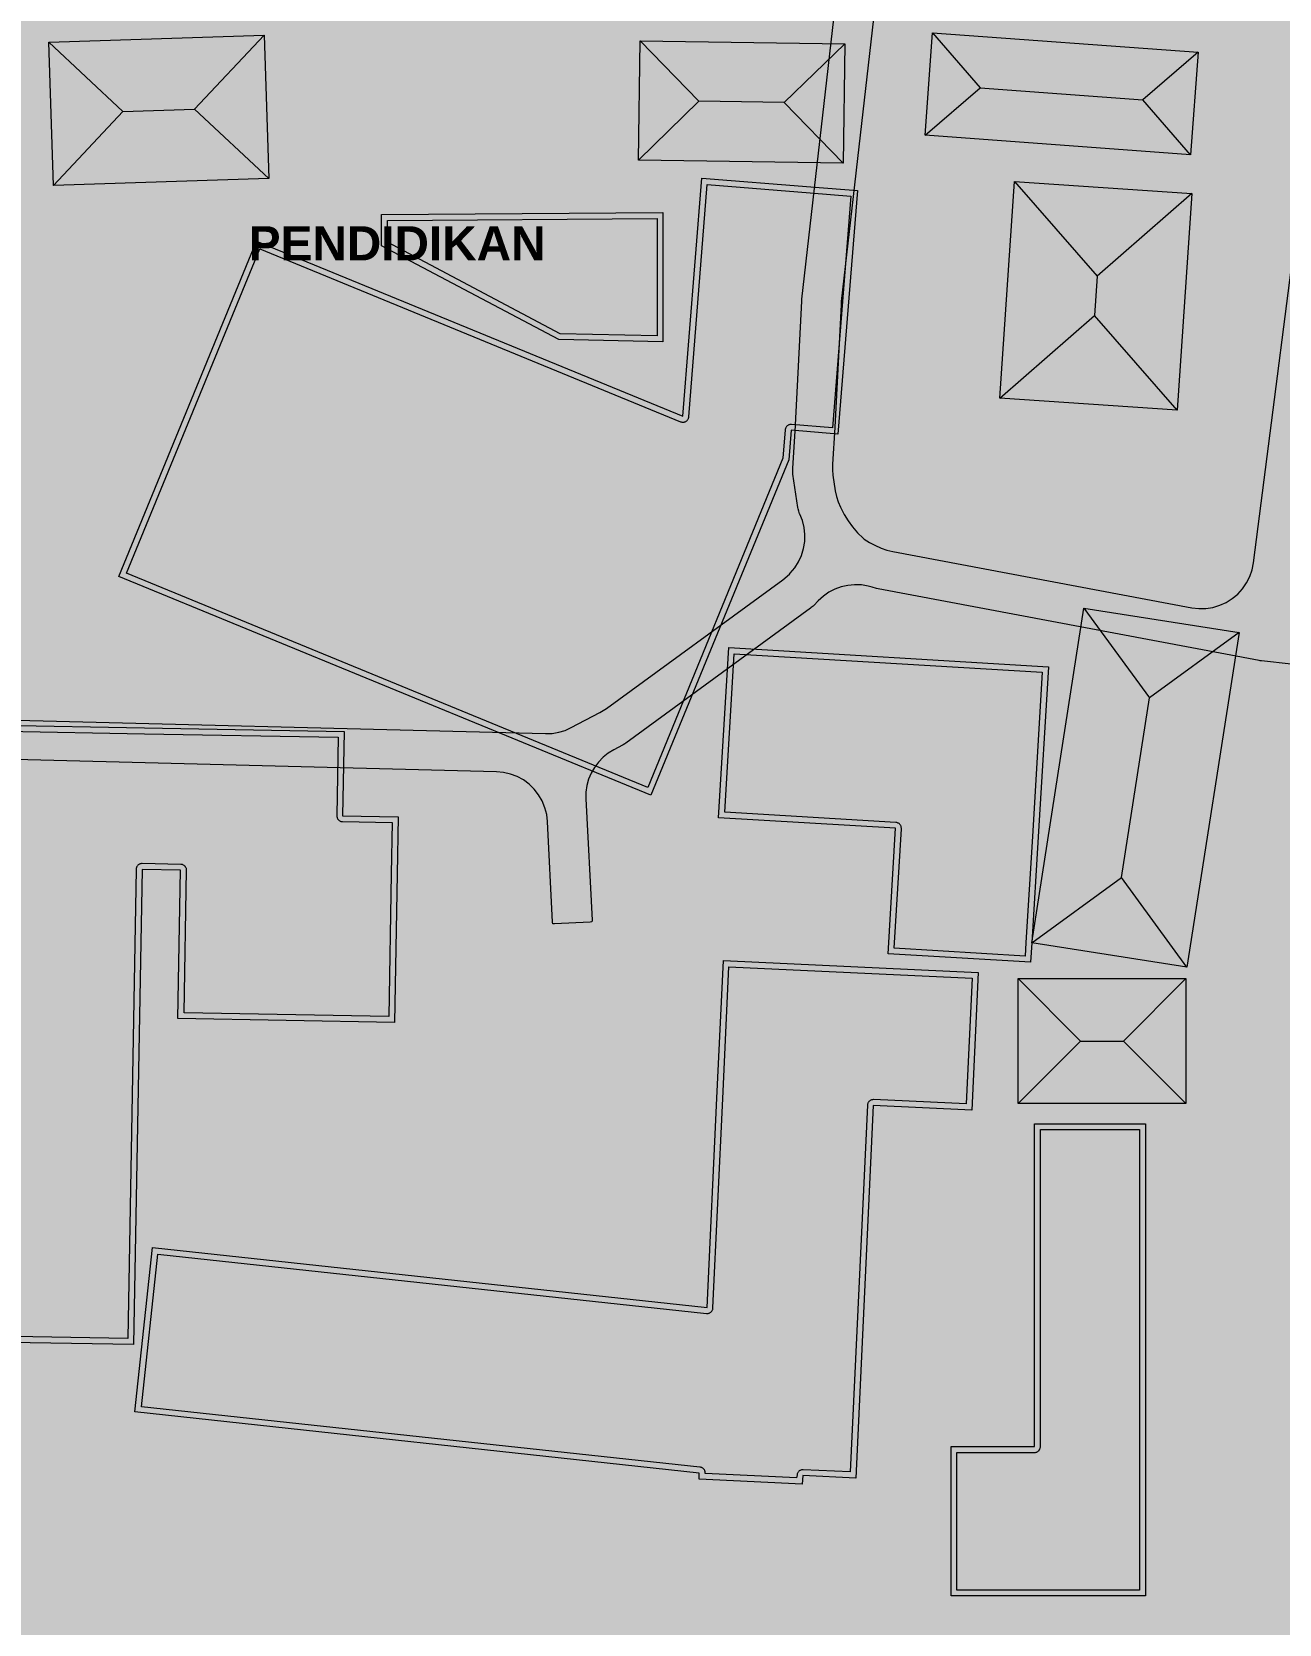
# Model space of a CAD drawing. Header units: metres. Extents: x 305909 to 307171, y 9156037 to 9156671.
# Drawn here: x 306562.2 to 306657.2, y 9156134.8 to 9156256.1 of the extents above; entities that cross this region are included whole.
import ezdxf
from ezdxf.enums import TextEntityAlignment as Align

# ---------------------------------------------------------------- set-up
doc = ezdxf.new("R2010")
doc.units = ezdxf.units.M
for name, color, linetype, lineweight, true_color in [('B-BANGUNAN_PENDIDIKAN', 7, 'Continuous', 13, 0x78aadc), ('B-BANGUNAN_PERMUKIMAN', 7, 'Continuous', 13, 0xf0cd8c), ('B-BAYANGAN', 7, 'Continuous', 0, 0x76786c), ('J-PERKERASAN_JALAN', 7, 'Continuous', 9, 0x989896), ('T-LABEL_ZONA', 7, 'Continuous', 0, 0x3c3c3c), ('Z-R', 7, 'Continuous', 0, 0xfaf4e6), ('Z-SPU-1', 7, 'Continuous', 0, 0xd6e6f7)]:
    doc.layers.add(name, color=color, linetype=linetype, lineweight=lineweight, true_color=true_color)
doc.styles.add('ARIALB', font='arialbd.ttf')

msp = doc.modelspace()

# ---------------------------------------------------------------- hatches: boundary and pattern name
at = {"layer": 'B-BANGUNAN_PENDIDIKAN', "true_color": 0x5c8cc4}
h = msp.add_hatch(color=153, dxfattribs=at)
h.dxf.hatch_style = 1
h.paths.add_polyline_path([(306625.05, 9156244.01), (306623.56, 9156225.46), (306620, 9156225.75), (306619.82, 9156223.51), (306609.32, 9156197.96), (306568.8, 9156214.62), (306579.29, 9156240.17), (306611.76, 9156226.82), (306613.21, 9156244.96), (306621.49, 9156244.3), (306625.05, 9156244.01)])
h = msp.add_hatch(color=153, dxfattribs=at)
h.dxf.hatch_style = 1
h.paths.add_polyline_path([(306610.24, 9156242.35), (306610.24, 9156232.5), (306602.31, 9156232.66), (306588.81, 9156239.81), (306588.81, 9156242.19), (306610.24, 9156242.35)])
at = {"layer": 'B-BANGUNAN_PENDIDIKAN', "true_color": 0x679edd}
h = msp.add_hatch(color=153, dxfattribs=at)
h.dxf.hatch_style = 1
h.paths.add_polyline_path([(306647.28, 9156205.36), (306645.15, 9156191.68), (306638.33, 9156186.7), (306642.3, 9156212.19), (306647.28, 9156205.36)])
at = {"layer": 'B-BANGUNAN_PENDIDIKAN', "true_color": 0x6499d6}
h = msp.add_hatch(color=153, dxfattribs=at)
h.dxf.hatch_style = 1
h.paths.add_polyline_path([(306654.11, 9156210.35), (306647.28, 9156205.36), (306642.3, 9156212.19), (306642.3, 9156212.19), (306654.11, 9156210.35)])
at = {"layer": 'B-BANGUNAN_PENDIDIKAN', "true_color": 0x5079aa}
h = msp.add_hatch(color=155, dxfattribs=at)
h.dxf.hatch_style = 1
h.paths.add_polyline_path([(306650.14, 9156184.86), (306650.14, 9156184.86), (306645.15, 9156191.68), (306647.28, 9156205.36), (306654.11, 9156210.35), (306650.14, 9156184.86)])
at = {"layer": 'B-BANGUNAN_PENDIDIKAN', "true_color": 0x5c8cc4}
h = msp.add_hatch(color=153, dxfattribs=at)
h.dxf.hatch_style = 1
h.paths.add_polyline_path([(306638.33, 9156186.7), (306638.24, 9156185.22), (306627.38, 9156185.87), (306627.95, 9156195.43), (306614.47, 9156196.23), (306615.25, 9156209.2), (306639.59, 9156207.74), (306638.81, 9156194.78), (306638.33, 9156186.7)])
h = msp.add_hatch(color=153, dxfattribs=at)
h.dxf.hatch_style = 1
h.paths.add_polyline_path([(306590.08, 9156196.31), (306590, 9156191.94), (306589.8, 9156180.63), (306573.31, 9156180.93), (306573.51, 9156192.23), (306570.57, 9156192.29), (306569.92, 9156156.09), (306558.89, 9156156.29), (306559.74, 9156203.28), (306570.77, 9156203.08), (306585.97, 9156202.81), (306585.85, 9156196.39), (306590.08, 9156196.31)])
at = {"layer": 'B-BANGUNAN_PENDIDIKAN', "true_color": 0x537eb1}
h = msp.add_hatch(color=145, dxfattribs=at)
h.dxf.hatch_style = 1
h.paths.add_polyline_path([(306645.15, 9156191.68), (306650.14, 9156184.86), (306638.33, 9156186.7), (306645.15, 9156191.68)])
at = {"layer": 'B-BANGUNAN_PENDIDIKAN', "true_color": 0x5c8cc4}
h = msp.add_hatch(color=153, dxfattribs=at)
h.dxf.hatch_style = 1
h.paths.add_polyline_path([(306634.25, 9156184.44), (306633.76, 9156173.96), (306626.26, 9156174.31), (306624.93, 9156145.92), (306620.9, 9156146.11), (306620.83, 9156145.46), (306612.99, 9156145.83), (306613.01, 9156146.31), (306570.03, 9156150.96), (306571.38, 9156163.49), (306613.6, 9156158.92), (306614.35, 9156174.86), (306614.84, 9156185.35), (306634.25, 9156184.44)])
at = {"layer": 'B-BANGUNAN_PENDIDIKAN', "true_color": 0x669bda}
h = msp.add_hatch(color=153, dxfattribs=at)
h.dxf.hatch_style = 1
h.paths.add_polyline_path([(306650.06, 9156183.98), (306645.3, 9156179.22), (306642.05, 9156179.22), (306637.28, 9156183.98), (306650.06, 9156183.98)])
h = msp.add_hatch(color=153, dxfattribs=at)
h.dxf.hatch_style = 1
h.paths.add_polyline_path([(306642.05, 9156179.22), (306637.28, 9156174.46), (306637.28, 9156183.98), (306642.05, 9156179.22)])
at = {"layer": 'B-BANGUNAN_PENDIDIKAN', "true_color": 0x517cad}
h = msp.add_hatch(color=145, dxfattribs=at)
h.dxf.hatch_style = 1
h.paths.add_polyline_path([(306650.06, 9156174.46), (306645.3, 9156179.22), (306650.06, 9156183.98), (306650.06, 9156174.46)])
h = msp.add_hatch(color=145, dxfattribs=at)
h.dxf.hatch_style = 1
h.paths.add_polyline_path([(306637.28, 9156174.46), (306642.05, 9156179.22), (306645.3, 9156179.22), (306650.06, 9156174.46), (306637.28, 9156174.46)])
at = {"layer": 'B-BANGUNAN_PENDIDIKAN', "true_color": 0x5c8cc4}
h = msp.add_hatch(color=153, dxfattribs=at)
h.dxf.hatch_style = 1
h.paths.add_polyline_path([(306646.99, 9156136.94), (306632.18, 9156136.94), (306632.18, 9156148.32), (306638.53, 9156148.32), (306638.53, 9156172.92), (306646.99, 9156172.92), (306646.99, 9156136.94)])
at = {"layer": 'B-BANGUNAN_PERMUKIMAN', "true_color": 0xe6865b}
h = msp.add_hatch(color=23, dxfattribs=at)
h.dxf.hatch_style = 1
h.paths.add_polyline_path([(306574.58, 9156250.22), (306569.11, 9156250.04), (306563.47, 9156255.33), (306579.87, 9156255.86), (306579.87, 9156255.86), (306574.58, 9156250.22)])
at = {"layer": 'B-BANGUNAN_PERMUKIMAN', "true_color": 0xb76a49}
h = msp.add_hatch(color=35, dxfattribs=at)
h.dxf.hatch_style = 1
h.paths.add_polyline_path([(306574.58, 9156250.22), (306579.87, 9156255.86), (306580.22, 9156244.93), (306574.58, 9156250.22)])
at = {"layer": 'B-BANGUNAN_PERMUKIMAN', "true_color": 0xe5855b}
h = msp.add_hatch(color=23, dxfattribs=at)
h.dxf.hatch_style = 1
h.paths.add_polyline_path([(306612.98, 9156250.82), (306608.37, 9156246.34), (306608.5, 9156255.43), (306608.51, 9156255.43), (306612.98, 9156250.82)])
at = {"layer": 'B-BANGUNAN_PERMUKIMAN', "true_color": 0xe4855b}
h = msp.add_hatch(color=23, dxfattribs=at)
h.dxf.hatch_style = 1
h.paths.add_polyline_path([(306619.48, 9156250.72), (306612.98, 9156250.82), (306608.51, 9156255.43), (306624.09, 9156255.2), (306619.48, 9156250.72)])
at = {"layer": 'B-BANGUNAN_PERMUKIMAN', "true_color": 0xe6865b}
h = msp.add_hatch(color=23, dxfattribs=at)
h.dxf.hatch_style = 1
h.paths.add_polyline_path([(306634.39, 9156251.85), (306630.2, 9156248.23), (306630.77, 9156256.04), (306634.39, 9156251.85)])
at = {"layer": 'B-BANGUNAN_PERMUKIMAN', "true_color": 0xe3845a}
h = msp.add_hatch(color=23, dxfattribs=at)
h.dxf.hatch_style = 1
h.paths.add_polyline_path([(306646.79, 9156250.94), (306634.39, 9156251.85), (306630.77, 9156256.04), (306630.77, 9156256.04), (306650.99, 9156254.56), (306646.79, 9156250.94)])
at = {"layer": 'B-BANGUNAN_PERMUKIMAN', "true_color": 0xe4855a}
h = msp.add_hatch(color=23, dxfattribs=at)
h.dxf.hatch_style = 1
h.paths.add_polyline_path([(306569.11, 9156250.04), (306563.82, 9156244.4), (306563.47, 9156255.33), (306569.11, 9156250.04)])
at = {"layer": 'B-BANGUNAN_PERMUKIMAN', "true_color": 0xb66a48}
h = msp.add_hatch(color=35, dxfattribs=at)
h.dxf.hatch_style = 1
h.paths.add_polyline_path([(306619.48, 9156250.72), (306624.09, 9156255.2), (306624.09, 9156255.2), (306623.96, 9156246.11), (306619.48, 9156250.72)])
at = {"layer": 'B-BANGUNAN_PERMUKIMAN', "true_color": 0xb56948}
h = msp.add_hatch(color=35, dxfattribs=at)
h.dxf.hatch_style = 1
h.paths.add_polyline_path([(306650.41, 9156246.75), (306646.79, 9156250.94), (306650.99, 9156254.56), (306650.41, 9156246.75)])
at = {"layer": 'B-BANGUNAN_PERMUKIMAN', "true_color": 0xb86b49}
h = msp.add_hatch(color=35, dxfattribs=at)
h.dxf.hatch_style = 1
h.paths.add_polyline_path([(306630.2, 9156248.23), (306634.39, 9156251.85), (306646.79, 9156250.94), (306650.41, 9156246.75), (306630.2, 9156248.23)])
at = {"layer": 'B-BANGUNAN_PERMUKIMAN', "true_color": 0xb76a48}
h = msp.add_hatch(color=35, dxfattribs=at)
h.dxf.hatch_style = 1
h.paths.add_polyline_path([(306608.37, 9156246.34), (306612.98, 9156250.82), (306619.48, 9156250.72), (306623.96, 9156246.11), (306608.37, 9156246.34)])
at = {"layer": 'B-BANGUNAN_PERMUKIMAN', "true_color": 0xb56948}
h = msp.add_hatch(color=35, dxfattribs=at)
h.dxf.hatch_style = 1
h.paths.add_polyline_path([(306569.11, 9156250.04), (306574.58, 9156250.22), (306580.22, 9156244.93), (306580.22, 9156244.93), (306563.82, 9156244.4), (306569.11, 9156250.04)])
at = {"layer": 'B-BANGUNAN_PERMUKIMAN', "true_color": 0xe6865b}
h = msp.add_hatch(color=23, dxfattribs=at)
h.dxf.hatch_style = 1
h.paths.add_polyline_path([(306643.31, 9156237.5), (306643.1, 9156234.5), (306635.9, 9156228.2), (306637.01, 9156244.71), (306643.31, 9156237.5)])
at = {"layer": 'B-BANGUNAN_PERMUKIMAN', "true_color": 0xe3845a}
h = msp.add_hatch(color=23, dxfattribs=at)
h.dxf.hatch_style = 1
h.paths.add_polyline_path([(306643.31, 9156237.5), (306637.01, 9156244.71), (306637.01, 9156244.71), (306650.51, 9156243.8), (306643.31, 9156237.5)])
at = {"layer": 'B-BANGUNAN_PERMUKIMAN', "true_color": 0xb56948}
h = msp.add_hatch(color=35, dxfattribs=at)
h.dxf.hatch_style = 1
h.paths.add_polyline_path([(306649.4, 9156227.29), (306643.1, 9156234.5), (306643.31, 9156237.5), (306650.51, 9156243.8), (306649.4, 9156227.29)])
at = {"layer": 'B-BANGUNAN_PERMUKIMAN', "true_color": 0xb86b49}
h = msp.add_hatch(color=35, dxfattribs=at)
h.dxf.hatch_style = 1
h.paths.add_polyline_path([(306635.9, 9156228.2), (306635.9, 9156228.2), (306643.1, 9156234.5), (306649.4, 9156227.29), (306635.9, 9156228.2)])
at = {"layer": 'B-BAYANGAN', "true_color": 0x76786c}
h = msp.add_hatch(color=8, dxfattribs=at)
h.dxf.hatch_style = 1
h.paths.add_polyline_path([(306580.97, 9156244.18), (306564.57, 9156243.65), (306564.22, 9156254.58), (306580.62, 9156255.11), (306580.97, 9156244.18)])
h = msp.add_hatch(color=8, dxfattribs=at)
h.dxf.hatch_style = 1
h.paths.add_polyline_path([(306624.84, 9156254.45), (306624.71, 9156245.36), (306609.12, 9156245.59), (306609.25, 9156254.68), (306624.84, 9156254.45)])
h = msp.add_hatch(color=8, dxfattribs=at)
h.dxf.hatch_style = 1
h.paths.add_polyline_path([(306651.74, 9156253.81), (306651.16, 9156246), (306630.95, 9156247.48), (306631.52, 9156255.29), (306651.74, 9156253.81)])
h = msp.add_hatch(color=8, dxfattribs=at)
h.dxf.hatch_style = 1
h.paths.add_polyline_path([(306626.1, 9156242.96), (306624.61, 9156224.41), (306621.05, 9156224.7), (306620.87, 9156222.46), (306610.37, 9156196.91), (306569.85, 9156213.57), (306580.34, 9156239.12), (306612.81, 9156225.77), (306614.26, 9156243.91), (306622.54, 9156243.25), (306626.1, 9156242.96)])
h = msp.add_hatch(color=8, dxfattribs=at)
h.dxf.hatch_style = 1
h.paths.add_polyline_path([(306651.26, 9156243.05), (306650.15, 9156226.54), (306636.65, 9156227.45), (306637.76, 9156243.96), (306651.26, 9156243.05)])
h = msp.add_hatch(color=8, dxfattribs=at)
h.dxf.hatch_style = 1
h.paths.add_polyline_path([(306611.29, 9156241.3), (306611.29, 9156231.45), (306603.36, 9156231.61), (306589.86, 9156238.76), (306589.86, 9156241.14), (306611.29, 9156241.3)])
h = msp.add_hatch(color=8, dxfattribs=at)
h.dxf.hatch_style = 1
h.paths.add_polyline_path([(306639.38, 9156185.65), (306643.35, 9156211.14), (306655.16, 9156209.3), (306651.19, 9156183.81), (306639.38, 9156185.65)])
h = msp.add_hatch(color=8, dxfattribs=at)
h.dxf.hatch_style = 1
h.paths.add_polyline_path([(306639.38, 9156185.65), (306639.29, 9156184.17), (306628.43, 9156184.82), (306629, 9156194.38), (306615.52, 9156195.18), (306616.3, 9156208.15), (306640.64, 9156206.69), (306639.86, 9156193.73), (306639.38, 9156185.65)])
h = msp.add_hatch(color=8, dxfattribs=at)
h.dxf.hatch_style = 1
h.paths.add_polyline_path([(306591.13, 9156195.26), (306591.05, 9156190.89), (306590.85, 9156179.58), (306574.36, 9156179.88), (306574.56, 9156191.18), (306571.62, 9156191.24), (306570.97, 9156155.04), (306559.94, 9156155.24), (306560.79, 9156202.23), (306571.82, 9156202.03), (306587.02, 9156201.76), (306586.9, 9156195.34), (306591.13, 9156195.26)])
h = msp.add_hatch(color=8, dxfattribs=at)
h.dxf.hatch_style = 1
h.paths.add_polyline_path([(306635.3, 9156183.39), (306634.81, 9156172.91), (306627.31, 9156173.26), (306625.98, 9156144.87), (306621.95, 9156145.06), (306621.88, 9156144.41), (306614.04, 9156144.78), (306614.06, 9156145.26), (306571.08, 9156149.91), (306572.43, 9156162.44), (306614.65, 9156157.87), (306615.4, 9156173.81), (306615.89, 9156184.3), (306635.3, 9156183.39)])
h = msp.add_hatch(color=8, dxfattribs=at)
h.dxf.hatch_style = 1
h.paths.add_polyline_path([(306651.11, 9156173.41), (306638.33, 9156173.41), (306638.33, 9156182.93), (306651.11, 9156182.93), (306651.11, 9156173.41)])
h = msp.add_hatch(color=8, dxfattribs=at)
h.dxf.hatch_style = 1
h.paths.add_polyline_path([(306648.04, 9156135.89), (306633.23, 9156135.89), (306633.23, 9156147.27), (306639.58, 9156147.27), (306639.58, 9156171.87), (306648.04, 9156171.87), (306648.04, 9156135.89)])
at = {"layer": 'J-PERKERASAN_JALAN', "true_color": 0x989896}
h = msp.add_hatch(color=252, dxfattribs=at)
h.dxf.hatch_style = 1
h.paths.add_polyline_path([(306644.85, 9156501.89), (306682.63, 9156491.9), (306683.15, 9156491.8), (306683.67, 9156491.77), (306684.2, 9156491.8), (306684.72, 9156491.91), (306685.22, 9156492.09), (306685.69, 9156492.32), (306686.12, 9156492.62), (306686.52, 9156492.98), (306686.86, 9156493.38), (306687.15, 9156493.82), (306687.37, 9156494.3), (306687.53, 9156494.8), (306687.63, 9156495.32), (306695.98, 9156569.63), (306695.99, 9156569.68), (306698.58, 9156595.65), (306698.6, 9156596.17), (306698.55, 9156596.7), (306698.43, 9156597.21), (306698.24, 9156597.7), (306697.99, 9156598.17), (306697.68, 9156598.6), (306697.32, 9156598.98), (306696.91, 9156599.31), (306696.46, 9156599.59), (306695.98, 9156599.8), (306695.48, 9156599.95), (306694.96, 9156600.03), (306670.55, 9156602.2), (306670.52, 9156602.2), (306670.5, 9156602.21), (306670.47, 9156602.21), (306657.24, 9156603.85), (306657.04, 9156603.87), (306645.01, 9156604.73), (306644.99, 9156604.73), (306644.85, 9156604.74), (306644.85, 9156621.26), (306646.4, 9156640), (306649.41, 9156640), (306647.06, 9156611.65), (306647.05, 9156611.12), (306647.11, 9156610.6), (306647.24, 9156610.08), (306647.43, 9156609.59), (306647.69, 9156609.14), (306648.01, 9156608.71), (306648.37, 9156608.34), (306648.79, 9156608.01), (306649.24, 9156607.74), (306649.73, 9156607.54), (306650.24, 9156607.4), (306650.76, 9156607.33), (306657.37, 9156606.85), (306657.42, 9156606.85), (306657.45, 9156606.85), (306657.5, 9156606.84), (306665.34, 9156605.87), (306665.87, 9156605.84), (306666.39, 9156605.88), (306666.91, 9156605.98), (306667.41, 9156606.16), (306667.88, 9156606.4), (306668.31, 9156606.69), (306668.7, 9156607.05), (306669.04, 9156607.45), (306669.33, 9156607.89), (306669.55, 9156608.36), (306669.72, 9156608.86), (306669.81, 9156609.38), (306673.32, 9156640), (306676.34, 9156640), (306672.8, 9156609.13), (306672.78, 9156608.6), (306672.82, 9156608.07), (306672.94, 9156607.55), (306673.12, 9156607.05), (306673.37, 9156606.58), (306673.67, 9156606.15), (306674.04, 9156605.76), (306674.45, 9156605.42), (306674.9, 9156605.14), (306675.39, 9156604.92), (306675.9, 9156604.77), (306676.42, 9156604.69), (306695.45, 9156603), (306695.97, 9156602.98), (306696.48, 9156603.04), (306696.98, 9156603.16), (306697.46, 9156603.34), (306697.91, 9156603.58), (306698.33, 9156603.87), (306698.7, 9156604.22), (306699.03, 9156604.61), (306699.31, 9156605.04), (306699.53, 9156605.51), (306699.69, 9156606), (306699.78, 9156606.5), (306703.85, 9156640), (306706.87, 9156640), (306702.83, 9156606.71), (306702.8, 9156606.21), (306702.83, 9156605.7), (306702.93, 9156605.21), (306703.09, 9156604.73), (306703.31, 9156604.27), (306703.58, 9156603.85), (306703.91, 9156603.46), (306704.28, 9156603.12), (306704.69, 9156602.83), (306705.13, 9156602.59), (306705.61, 9156602.41), (306706.1, 9156602.29), (306706.6, 9156602.23), (306734.8, 9156600.81), (306735.34, 9156600.82), (306735.87, 9156600.9), (306736.39, 9156601.05), (306736.88, 9156601.27), (306737.33, 9156601.55), (306737.75, 9156601.89), (306738.11, 9156602.29), (306738.42, 9156602.73), (306738.67, 9156603.2), (306738.85, 9156603.71), (306738.96, 9156604.23), (306739.01, 9156604.77), (306739.21, 9156624.77), (306739.21, 9156624.9), (306739.22, 9156624.96), (306739.23, 9156625.09), (306739.38, 9156626.14), (306739.39, 9156626.23), (306739.43, 9156626.4), (306739.46, 9156626.48), (306739.71, 9156627.27), (306739.74, 9156627.36), (306739.81, 9156627.52), (306739.88, 9156627.65), (306739.98, 9156627.79), (306740.04, 9156627.86), (306740.45, 9156628.34), (306740.52, 9156628.42), (306740.64, 9156628.54), (306740.76, 9156628.63), (306740.89, 9156628.71), (306741.02, 9156628.78), (306741.19, 9156628.84), (306741.28, 9156628.87), (306741.89, 9156629.04), (306741.98, 9156629.06), (306742.17, 9156629.09), (306742.26, 9156629.1), (306742.92, 9156629.15), (306742.96, 9156629.16), (306742.98, 9156629.16), (306743.02, 9156629.16), (306746.83, 9156629.32), (306746.83, 9156624.75), (306746.63, 9156624.79), (306746.11, 9156624.81), (306745.6, 9156624.77), (306745.09, 9156624.66), (306744.61, 9156624.49), (306744.15, 9156624.26), (306743.72, 9156623.97), (306743.33, 9156623.63), (306743, 9156623.25), (306742.71, 9156622.82), (306742.48, 9156622.36), (306742.31, 9156621.87), (306742.21, 9156621.37), (306742.17, 9156620.85), (306742.01, 9156605.08), (306742.04, 9156604.58), (306742.13, 9156604.08), (306742.28, 9156603.6), (306742.49, 9156603.13), (306742.76, 9156602.71), (306743.09, 9156602.31), (306743.46, 9156601.97), (306743.87, 9156601.67), (306744.31, 9156601.42), (306744.78, 9156601.24), (306745.27, 9156601.11), (306745.78, 9156601.05), (306746.28, 9156601.05), (306746.83, 9156601.09), (306746.83, 9156598.08), (306740.56, 9156597.65), (306740.55, 9156597.65), (306739.62, 9156597.58), (306739.5, 9156597.58), (306739.44, 9156597.58), (306739.32, 9156597.58), (306705.78, 9156599.27), (306705.27, 9156599.26), (306704.77, 9156599.19), (306704.28, 9156599.06), (306703.82, 9156598.86), (306703.38, 9156598.61), (306702.97, 9156598.31), (306702.61, 9156597.95), (306702.29, 9156597.56), (306702.03, 9156597.12), (306701.83, 9156596.66), (306701.68, 9156596.17), (306701.6, 9156595.67), (306698.97, 9156569.35), (306698.97, 9156569.34), (306698.97, 9156569.32), (306690.45, 9156493.63), (306690.43, 9156493.09), (306690.48, 9156492.56), (306690.6, 9156492.03), (306690.78, 9156491.53), (306691.04, 9156491.06), (306691.35, 9156490.62), (306691.72, 9156490.23), (306692.14, 9156489.9), (306692.6, 9156489.62), (306693.09, 9156489.41), (306693.61, 9156489.26), (306746.58, 9156478.17), (306746.83, 9156478.13), (306746.83, 9156474.9), (306746.25, 9156474.98), (306746.19, 9156474.99), (306746.15, 9156475), (306746.08, 9156475.01), (306693.92, 9156485.93), (306693.42, 9156486), (306692.91, 9156486.01), (306692.41, 9156485.95), (306691.91, 9156485.83), (306691.44, 9156485.65), (306690.99, 9156485.41), (306690.58, 9156485.11), (306690.2, 9156484.77), (306689.88, 9156484.38), (306689.6, 9156483.95), (306689.39, 9156483.49), (306689.23, 9156483.01), (306689.13, 9156482.51), (306680.22, 9156410.68), (306675.97, 9156376.46), (306675.96, 9156376.28), (306671.78, 9156323.14), (306671.77, 9156322.63), (306671.83, 9156322.13), (306671.95, 9156321.64), (306672.13, 9156321.16), (306672.37, 9156320.72), (306672.66, 9156320.31), (306673, 9156319.93), (306673.39, 9156319.61), (306673.82, 9156319.33), (306674.27, 9156319.11), (306674.76, 9156318.96), (306675.25, 9156318.86), (306742.86, 9156310.12), (306742.93, 9156310.11), (306746.83, 9156309.68), (306746.83, 9156306.46), (306742.53, 9156306.94), (306742.51, 9156306.94), (306675.12, 9156315.65), (306674.6, 9156315.68), (306674.07, 9156315.65), (306673.56, 9156315.54), (306673.06, 9156315.37), (306672.6, 9156315.14), (306672.16, 9156314.85), (306671.77, 9156314.5), (306671.42, 9156314.11), (306671.14, 9156313.67), (306670.91, 9156313.2), (306670.74, 9156312.71), (306670.64, 9156312.19), (306658.16, 9156215.04), (306658.13, 9156214.51), (306658.16, 9156213.98), (306658.27, 9156213.46), (306658.44, 9156212.96), (306658.68, 9156212.49), (306658.98, 9156212.06), (306659.33, 9156211.66), (306659.73, 9156211.32), (306660.18, 9156211.03), (306660.66, 9156210.81), (306661.16, 9156210.64), (306661.68, 9156210.55), (306720.04, 9156203.99), (306720.07, 9156203.99), (306720.09, 9156203.99), (306720.12, 9156203.98), (306746.83, 9156200.1), (306746.83, 9156197.07), (306725.61, 9156200.15), (306725.1, 9156200.19), (306724.59, 9156200.17), (306724.09, 9156200.08), (306723.6, 9156199.93), (306723.14, 9156199.72), (306722.71, 9156199.45), (306722.31, 9156199.13), (306721.96, 9156198.76), (306721.66, 9156198.35), (306721.42, 9156197.9), (306721.23, 9156197.43), (306721.1, 9156196.93), (306721.04, 9156196.43), (306718.22, 9156147.7), (306718.2, 9156147.57), (306718.08, 9156147.57), (306715.35, 9156147.73), (306715.23, 9156147.75), (306715.22, 9156147.87), (306718.09, 9156197.39), (306718.09, 9156197.89), (306718.02, 9156198.39), (306717.89, 9156198.88), (306717.7, 9156199.35), (306717.46, 9156199.79), (306717.16, 9156200.2), (306716.81, 9156200.56), (306716.41, 9156200.88), (306715.98, 9156201.14), (306715.53, 9156201.35), (306715.04, 9156201.5), (306714.55, 9156201.59), (306655.83, 9156208.19), (306655.75, 9156208.2), (306655.72, 9156208.2), (306655.65, 9156208.22), (306644.85, 9156210.24), (306644.85, 9156213.3), (306650.51, 9156212.23), (306651.05, 9156212.17), (306651.59, 9156212.18), (306652.12, 9156212.26), (306652.64, 9156212.42), (306653.14, 9156212.64), (306653.6, 9156212.93), (306654.01, 9156213.28), (306654.38, 9156213.68), (306654.69, 9156214.13), (306654.93, 9156214.61), (306655.11, 9156215.12), (306655.21, 9156215.66), (306667.63, 9156312.29), (306667.66, 9156312.83), (306667.62, 9156313.37), (306667.51, 9156313.9), (306667.32, 9156314.41), (306667.07, 9156314.88), (306666.76, 9156315.33), (306666.39, 9156315.72), (306665.97, 9156316.06), (306665.51, 9156316.34), (306665.02, 9156316.56), (306664.5, 9156316.71), (306663.96, 9156316.79), (306650.65, 9156317.81), (306650.62, 9156317.81), (306650.61, 9156317.81), (306650.59, 9156317.81), (306644.85, 9156318.38), (306644.85, 9156321.6), (306650.85, 9156321), (306650.94, 9156320.99), (306664.51, 9156319.96), (306665.04, 9156319.95), (306665.56, 9156320.01), (306666.06, 9156320.14), (306666.55, 9156320.34), (306667, 9156320.59), (306667.42, 9156320.91), (306667.79, 9156321.27), (306668.12, 9156321.68), (306668.38, 9156322.13), (306668.59, 9156322.61), (306668.73, 9156323.11), (306668.81, 9156323.63), (306672.97, 9156376.62), (306672.98, 9156376.66), (306672.98, 9156376.69), (306672.98, 9156376.73), (306676.58, 9156405.67), (306676.61, 9156406.19), (306676.57, 9156406.71), (306676.47, 9156407.22), (306676.3, 9156407.71), (306676.07, 9156408.17), (306675.78, 9156408.6), (306675.44, 9156408.99), (306675.05, 9156409.33), (306674.62, 9156409.62), (306674.16, 9156409.85), (306673.67, 9156410.02), (306673.16, 9156410.13), (306650.07, 9156413.37), (306649.95, 9156413.39), (306649.96, 9156413.52), (306650.34, 9156416.23), (306650.36, 9156416.35), (306650.49, 9156416.34), (306673.41, 9156413.12), (306673.94, 9156413.08), (306674.46, 9156413.12), (306674.98, 9156413.22), (306675.48, 9156413.38), (306675.96, 9156413.62), (306676.4, 9156413.91), (306676.79, 9156414.26), (306677.14, 9156414.66), (306677.43, 9156415.1), (306677.67, 9156415.57), (306677.83, 9156416.07), (306677.93, 9156416.59), (306686.3, 9156484.04), (306686.33, 9156484.56), (306686.29, 9156485.08), (306686.19, 9156485.59), (306686.02, 9156486.08), (306685.78, 9156486.55), (306685.49, 9156486.98), (306685.15, 9156487.37), (306684.75, 9156487.72), (306684.32, 9156488), (306683.85, 9156488.23), (306683.35, 9156488.4), (306644.85, 9156498.58), (306644.85, 9156501.89)])
h = msp.add_hatch(color=252, dxfattribs=at)
h.dxf.hatch_style = 1
h.paths.add_polyline_path([(306644.85, 9156210.24), (306626.62, 9156213.67), (306626.5, 9156213.69), (306626.17, 9156213.79), (306626.17, 9156213.79), (306625.86, 9156213.88), (306625.35, 9156213.97), (306624.84, 9156213.99), (306624.32, 9156213.94), (306623.82, 9156213.83), (306623.34, 9156213.65), (306622.88, 9156213.41), (306622.46, 9156213.12), (306622.07, 9156212.77), (306621.73, 9156212.41), (306621.67, 9156212.35), (306621.54, 9156212.24), (306621.47, 9156212.19), (306607.41, 9156201.91), (306607.35, 9156201.87), (306607.22, 9156201.79), (306607.16, 9156201.76), (306606.5, 9156201.41), (306606.07, 9156201.15), (306605.68, 9156200.84), (306605.33, 9156200.47), (306605.02, 9156200.07), (306604.77, 9156199.63), (306604.58, 9156199.16), (306604.45, 9156198.68), (306604.38, 9156198.18), (306604.37, 9156197.67), (306604.84, 9156188.42), (306604.83, 9156188.3), (306604.71, 9156188.28), (306601.98, 9156188.14), (306601.85, 9156188.15), (306601.84, 9156188.27), (306601.45, 9156195.94), (306601.39, 9156196.48), (306601.25, 9156197), (306601.05, 9156197.51), (306600.77, 9156197.98), (306600.44, 9156198.41), (306600.05, 9156198.78), (306599.61, 9156199.11), (306599.14, 9156199.37), (306598.63, 9156199.56), (306598.1, 9156199.69), (306597.56, 9156199.74), (306556.9, 9156200.78), (306556.78, 9156200.79), (306556.77, 9156200.91), (306556.84, 9156203.65), (306556.85, 9156203.77), (306556.98, 9156203.78), (306601.3, 9156202.64), (306601.81, 9156202.66), (306602.31, 9156202.75), (306602.8, 9156202.89), (306603.26, 9156203.1), (306605.44, 9156204.24), (306605.94, 9156204.55), (306619.36, 9156214.36), (306619.87, 9156214.8), (306619.93, 9156214.86), (306620.28, 9156215.28), (306620.57, 9156215.73), (306620.79, 9156216.22), (306620.95, 9156216.74), (306621.04, 9156217.27), (306621.05, 9156217.81), (306620.99, 9156218.35), (306620.86, 9156218.87), (306620.66, 9156219.37), (306620.65, 9156219.4), (306620.58, 9156219.58), (306620.53, 9156219.76), (306620.51, 9156219.87), (306620.14, 9156222.42), (306620.13, 9156222.52), (306620.12, 9156222.73), (306620.13, 9156222.83), (306620.34, 9156226.11), (306620.34, 9156226.17), (306620.81, 9156235.59), (306620.81, 9156235.66), (306620.81, 9156235.69), (306620.82, 9156235.75), (306629.96, 9156315.88), (306629.98, 9156316.4), (306629.94, 9156316.92), (306629.83, 9156317.43), (306629.65, 9156317.93), (306629.41, 9156318.39), (306629.11, 9156318.82), (306628.76, 9156319.21), (306628.37, 9156319.55), (306627.93, 9156319.83), (306627.45, 9156320.05), (306626.96, 9156320.21), (306626.44, 9156320.31), (306562.01, 9156327.8), (306561.98, 9156327.81), (306535.87, 9156330.63), (306535.85, 9156330.63), (306524.1, 9156331.83), (306524.1, 9156335.05), (306536.18, 9156333.81), (306562.33, 9156330.99), (306632.22, 9156322.86), (306632.28, 9156322.85), (306644.85, 9156321.6), (306644.85, 9156318.38), (306637.31, 9156319.13), (306636.8, 9156319.15), (306636.28, 9156319.1), (306635.77, 9156318.99), (306635.29, 9156318.81), (306634.83, 9156318.56), (306634.41, 9156318.27), (306634.02, 9156317.91), (306633.69, 9156317.52), (306633.41, 9156317.08), (306633.19, 9156316.61), (306633.04, 9156316.12), (306632.94, 9156315.61), (306623.82, 9156235.56), (306623.8, 9156235.3), (306623.34, 9156226), (306623.34, 9156225.97), (306623.15, 9156223.16), (306623.15, 9156222.75), (306623.19, 9156222.33), (306623.36, 9156221.15), (306623.45, 9156220.72), (306623.58, 9156220.3), (306623.76, 9156219.9), (306624.05, 9156219.33), (306624.35, 9156218.85), (306624.67, 9156218.39), (306625.05, 9156217.93), (306625.5, 9156217.53), (306625.57, 9156217.47), (306625.96, 9156217.21), (306626.38, 9156216.99), (306626.86, 9156216.78), (306627.29, 9156216.62), (306627.74, 9156216.51), (306644.85, 9156213.3), (306644.85, 9156210.24)])
at = {"layer": 'Z-R', "true_color": 0xe2eacc}
h = msp.add_hatch(color=254, dxfattribs=at)
h.dxf.hatch_style = 1
h.paths.add_polyline_path([(306499.6, 9156305.81), (306466.68, 9156301.99), (306472.88, 9156235.67), (306497.91, 9156229.06), (306526.8, 9156228.99), (306531.58, 9156219.92), (306532.49, 9156127.58), (306486.31, 9156132.33), (306393.99, 9156155.2), (306332.73, 9156171.59), (306288.72, 9156190.58), (306246.01, 9156220.78), (306216.24, 9156242.78), (306193.37, 9156263.49), (306160.59, 9156296.71), (306133.41, 9156338.56), (306127.35, 9156361.25), (306094.2, 9156358.84), (306090.5, 9156366.67), (306061.4, 9156428.37), (306035.15, 9156500.2), (306017.71, 9156550.31), (306008.21, 9156577.56), (306141.31, 9156568.88), (306165.7, 9156567.29), (306165.7, 9156567.29), (306200.22, 9156564.07), (306291.75, 9156555.55), (306369.46, 9156545.53), (306471.94, 9156528.54), (306458.48, 9156529.51), (306455.79, 9156529.72), (306453.06, 9156530.08), (306440, 9156532.84), (306440, 9156532.83), (306440, 9156532.84), (306440, 9156532.84), (306424.61, 9156536.08), (306424.61, 9156536.08), (306385.74, 9156542.79), (306385.74, 9156542.79), (306305, 9156549.61), (306305, 9156549.61), (306215.66, 9156559.53), (306215.66, 9156559.53), (306186.12, 9156560.81), (306186.12, 9156560.81), (306160.52, 9156563.13), (306160.52, 9156563.13), (306119.18, 9156567.79), (306119.18, 9156567.79), (306039.05, 9156573.45), (306039.05, 9156573.45), (306033.08, 9156573.81), (306033.08, 9156573.81), (306033.08, 9156573.81), (306051.45, 9156523.22), (306051.45, 9156523.21), (306060.21, 9156485.25), (306060.21, 9156485.25), (306060.21, 9156485.25), (306057.48, 9156485.6), (306070.6, 9156438.47), (306116.98, 9156440.27), (306147.96, 9156437.91), (306199.86, 9156410.57), (306230.35, 9156409.78), (306281.95, 9156409), (306338.24, 9156402.75), (306341.9, 9156461.43), (306341.9, 9156461.43), (306341.9, 9156461.43), (306343.89, 9156461.18), (306340.23, 9156402.62), (306340.21, 9156402.42), (306340.17, 9156402.22), (306340.1, 9156402.03), (306340.02, 9156401.85), (306339.92, 9156401.67), (306339.8, 9156401.51), (306339.67, 9156401.35), (306339.52, 9156401.22), (306339.36, 9156401.09), (306339.19, 9156400.99), (306339.01, 9156400.9), (306338.82, 9156400.83), (306338.62, 9156400.79), (306338.42, 9156400.76), (306338.22, 9156400.75), (306338.01, 9156400.76), (306281.82, 9156407), (306230.32, 9156407.78), (306230.29, 9156407.79), (306199.8, 9156408.57), (306199.62, 9156408.58), (306199.44, 9156408.61), (306199.26, 9156408.66), (306199.09, 9156408.72), (306198.92, 9156408.8), (306147.4, 9156435.95), (306116.95, 9156438.27), (306078.61, 9156436.78), (306089.35, 9156410.91), (306109.34, 9156371.44), (306114.25, 9156367.34), (306121.8, 9156366.05), (306134.09, 9156364.48), (306186.36, 9156362.59), (306279.56, 9156357.94), (306324.74, 9156355.99), (306351.56, 9156350.97), (306360, 9156400.45), (306360, 9156400.45), (306360, 9156380), (306360, 9156380), (306360, 9156380), (306440, 9156380), (306440, 9156380), (306440, 9156380), (306440, 9156340.33), (306440.23, 9156340.29), (306485.26, 9156338.3), (306492.36, 9156337.55), (306513.12, 9156334.56), (306536.03, 9156332.22), (306560, 9156329.63), (306560, 9156512.62), (306572.18, 9156510.31), (306677.17, 9156490.28), (306677.17, 9156490.28), (306764.13, 9156475.06), (306735.94, 9156145.42), (306694.11, 9156139.2), (306694.29, 9156206.56), (306623.21, 9156213.87), (306624.29, 9156242.6), (306556.39, 9156238.05), (306554, 9156281.95), (306509.63, 9156279.09), (306499.6, 9156305.81)])
at = {"layer": 'Z-SPU-1', "true_color": 0xd6e2ee}
h = msp.add_hatch(color=254, dxfattribs=at)
h.dxf.hatch_style = 1
h.paths.add_polyline_path([(306596.42, 9156127.4), (306534.3, 9156127.4), (306532.49, 9156127.58), (306531.58, 9156219.92), (306526.8, 9156228.99), (306497.91, 9156229.06), (306472.88, 9156235.67), (306466.68, 9156301.99), (306499.6, 9156305.81), (306509.63, 9156279.09), (306554, 9156281.95), (306556.39, 9156238.05), (306624.29, 9156242.6), (306623.21, 9156213.87), (306694.29, 9156206.56), (306694.11, 9156139.2), (306682.57, 9156137.44), (306647.05, 9156132), (306596.42, 9156127.4)])

# ---------------------------------------------------------------- linework, layer by layer
at = {"layer": 'B-BANGUNAN_PENDIDIKAN', "color": 167, "lineweight": 9, "true_color": 0x324d6b}
for p, q in [((306642.3, 9156212.19), (306647.28, 9156205.36)), ((306654.11, 9156210.35), (306647.28, 9156205.36)), ((306645.15, 9156191.68), (306647.28, 9156205.36)), ((306638.33, 9156186.7), (306645.15, 9156191.68)), ((306650.14, 9156184.86), (306645.15, 9156191.68)), ((306637.28, 9156183.98), (306642.05, 9156179.22)), ((306650.06, 9156183.98), (306645.3, 9156179.22)), ((306637.28, 9156174.46), (306642.05, 9156179.22)), ((306642.05, 9156179.22), (306645.3, 9156179.22)), ((306650.06, 9156174.46), (306645.3, 9156179.22))]:
    msp.add_line(p, q, dxfattribs=at)
at = {"layer": 'B-BANGUNAN_PENDIDIKAN', "color": 167, "lineweight": 13, "true_color": 0x324d6b}
for points in [[(306625.05, 9156244.01), (306623.56, 9156225.46), (306620, 9156225.75), (306619.82, 9156223.51), (306609.32, 9156197.96), (306568.8, 9156214.62), (306579.29, 9156240.17), (306611.76, 9156226.82), (306613.21, 9156244.96), (306621.49, 9156244.3), (306625.05, 9156244.01)], [(306610.24, 9156242.35), (306610.24, 9156232.5), (306602.31, 9156232.66), (306588.81, 9156239.81), (306588.81, 9156242.19), (306610.24, 9156242.35)], [(306638.33, 9156186.7), (306642.3, 9156212.19), (306654.11, 9156210.35), (306650.14, 9156184.86), (306638.33, 9156186.7)], [(306638.33, 9156186.7), (306638.24, 9156185.22), (306627.38, 9156185.87), (306627.95, 9156195.43), (306614.47, 9156196.23), (306615.25, 9156209.2), (306639.59, 9156207.74), (306638.81, 9156194.78), (306638.33, 9156186.7)], [(306590.08, 9156196.31), (306590, 9156191.94), (306589.8, 9156180.63), (306573.31, 9156180.93), (306573.51, 9156192.23), (306570.57, 9156192.29), (306569.92, 9156156.09), (306558.89, 9156156.29), (306559.74, 9156203.28), (306570.77, 9156203.08), (306585.97, 9156202.81), (306585.85, 9156196.39), (306590.08, 9156196.31)], [(306634.25, 9156184.44), (306633.76, 9156173.96), (306626.26, 9156174.31), (306624.93, 9156145.92), (306620.9, 9156146.11), (306620.83, 9156145.46), (306612.99, 9156145.83), (306613.01, 9156146.31), (306570.03, 9156150.96), (306571.38, 9156163.49), (306613.6, 9156158.92), (306614.35, 9156174.86), (306614.84, 9156185.35), (306634.25, 9156184.44)], [(306650.06, 9156174.46), (306637.28, 9156174.46), (306637.28, 9156183.98), (306650.06, 9156183.98), (306650.06, 9156174.46)], [(306646.99, 9156136.94), (306632.18, 9156136.94), (306632.18, 9156148.32), (306638.53, 9156148.32), (306638.53, 9156172.92), (306646.99, 9156172.92), (306646.99, 9156136.94)]]:
    msp.add_lwpolyline(points, close=True, dxfattribs=at)
at = {"layer": 'B-BANGUNAN_PENDIDIKAN', "color": 153, "lineweight": 9, "true_color": 0x6ca5e7}
for points in [[(306624.56, 9156243.6), (306623.15, 9156225.95), (306620.04, 9156226.19), (306619.99, 9156226.2), (306619.95, 9156226.19), (306619.91, 9156226.19), (306619.86, 9156226.17), (306619.82, 9156226.16), (306619.78, 9156226.14), (306619.74, 9156226.12), (306619.71, 9156226.09), (306619.68, 9156226.06), (306619.65, 9156226.03), (306619.62, 9156225.99), (306619.6, 9156225.95), (306619.58, 9156225.91), (306619.57, 9156225.87), (306619.56, 9156225.83), (306619.55, 9156225.78), (306619.38, 9156223.62), (306609.08, 9156198.55), (306569.38, 9156214.87), (306579.54, 9156239.58), (306611.59, 9156226.41), (306611.63, 9156226.39), (306611.67, 9156226.38), (306611.72, 9156226.38), (306611.76, 9156226.37), (306611.81, 9156226.38), (306611.85, 9156226.38), (306611.89, 9156226.39), (306611.94, 9156226.41), (306611.98, 9156226.43), (306612.01, 9156226.45), (306612.05, 9156226.48), (306612.08, 9156226.51), (306612.11, 9156226.54), (306612.14, 9156226.58), (306612.16, 9156226.62), (306612.18, 9156226.66), (306612.19, 9156226.7), (306612.2, 9156226.74), (306612.21, 9156226.79), (306613.62, 9156244.47), (306621.45, 9156243.85), (306624.56, 9156243.6)], [(306609.79, 9156241.89), (306609.79, 9156232.96), (306602.42, 9156233.11), (306589.26, 9156240.08), (306589.26, 9156241.74), (306609.79, 9156241.89)], [(306637.88, 9156186.73), (306637.82, 9156185.7), (306627.85, 9156186.3), (306628.4, 9156195.4), (306628.4, 9156195.45), (306628.39, 9156195.49), (306628.38, 9156195.53), (306628.37, 9156195.58), (306628.36, 9156195.62), (306628.34, 9156195.66), (306628.31, 9156195.69), (306628.28, 9156195.73), (306628.25, 9156195.76), (306628.22, 9156195.79), (306628.18, 9156195.81), (306628.14, 9156195.83), (306628.1, 9156195.85), (306628.06, 9156195.86), (306628.02, 9156195.87), (306627.97, 9156195.88), (306614.95, 9156196.66), (306615.67, 9156208.72), (306639.11, 9156207.32), (306638.37, 9156194.81), (306637.88, 9156186.73)], [(306633.78, 9156184.02), (306633.33, 9156174.43), (306626.28, 9156174.76), (306626.24, 9156174.76), (306626.19, 9156174.75), (306626.15, 9156174.74), (306626.11, 9156174.73), (306626.07, 9156174.71), (306626.03, 9156174.69), (306625.99, 9156174.67), (306625.96, 9156174.64), (306625.93, 9156174.61), (306625.9, 9156174.57), (306625.87, 9156174.54), (306625.85, 9156174.5), (306625.84, 9156174.46), (306625.82, 9156174.41), (306625.82, 9156174.37), (306625.81, 9156174.33), (306624.51, 9156146.39), (306620.92, 9156146.56), (306620.87, 9156146.56), (306620.83, 9156146.55), (306620.78, 9156146.55), (306620.74, 9156146.53), (306620.7, 9156146.51), (306620.66, 9156146.49), (306620.62, 9156146.47), (306620.59, 9156146.44), (306620.56, 9156146.4), (306620.53, 9156146.37), (306620.5, 9156146.33), (306620.48, 9156146.29), (306620.47, 9156146.25), (306620.46, 9156146.2), (306620.45, 9156146.16), (306620.42, 9156145.93), (306613.46, 9156146.26), (306613.46, 9156146.29), (306613.46, 9156146.33), (306613.46, 9156146.38), (306613.45, 9156146.42), (306613.44, 9156146.46), (306613.42, 9156146.51), (306613.4, 9156146.55), (306613.37, 9156146.58), (306613.34, 9156146.62), (306613.31, 9156146.65), (306613.27, 9156146.68), (306613.23, 9156146.7), (306613.19, 9156146.72), (306613.15, 9156146.74), (306613.11, 9156146.75), (306613.06, 9156146.75), (306570.52, 9156151.36), (306571.78, 9156162.99), (306613.55, 9156158.47), (306613.6, 9156158.47), (306613.64, 9156158.47), (306613.68, 9156158.47), (306613.73, 9156158.48), (306613.77, 9156158.5), (306613.81, 9156158.51), (306613.84, 9156158.54), (306613.88, 9156158.56), (306613.91, 9156158.59), (306613.94, 9156158.62), (306613.97, 9156158.65), (306613.99, 9156158.69), (306614.01, 9156158.73), (306614.03, 9156158.77), (306614.04, 9156158.81), (306614.05, 9156158.85), (306614.05, 9156158.89), (306614.8, 9156174.84), (306615.27, 9156184.88), (306633.78, 9156184.02)], [(306646.54, 9156137.39), (306632.63, 9156137.39), (306632.63, 9156147.87), (306638.53, 9156147.87), (306638.57, 9156147.87), (306638.62, 9156147.87), (306638.66, 9156147.89), (306638.7, 9156147.9), (306638.74, 9156147.92), (306638.78, 9156147.94), (306638.81, 9156147.97), (306638.85, 9156148), (306638.88, 9156148.03), (306638.9, 9156148.07), (306638.93, 9156148.1), (306638.94, 9156148.14), (306638.96, 9156148.19), (306638.97, 9156148.23), (306638.98, 9156148.27), (306638.98, 9156148.32), (306638.98, 9156172.47), (306646.54, 9156172.47), (306646.54, 9156137.39)]]:
    msp.add_lwpolyline(points, close=True, dxfattribs=at)
msp.add_lwpolyline([(306560.18, 9156202.82), (306570.76, 9156202.63), (306585.51, 9156202.37), (306585.4, 9156196.4), (306585.4, 9156196.35), (306585.41, 9156196.31), (306585.42, 9156196.27), (306585.43, 9156196.22), (306585.45, 9156196.18), (306585.47, 9156196.14), (306585.5, 9156196.11), (306585.53, 9156196.08), (306585.56, 9156196.05), (306585.59, 9156196.02), (306585.63, 9156196), (306585.67, 9156195.98), (306585.71, 9156195.96), (306585.75, 9156195.95), (306585.8, 9156195.94), (306585.84, 9156195.94), (306589.62, 9156195.87), (306589.62, 9156195.87), (306589.55, 9156191.95), (306589.36, 9156181.09), (306573.77, 9156181.37), (306573.96, 9156192.23), (306573.96, 9156192.27), (306573.96, 9156192.31), (306573.95, 9156192.36), (306573.93, 9156192.4), (306573.91, 9156192.44), (306573.89, 9156192.48), (306573.87, 9156192.51), (306573.84, 9156192.55), (306573.81, 9156192.58), (306573.77, 9156192.6), (306573.73, 9156192.63), (306573.69, 9156192.65), (306573.65, 9156192.66), (306573.61, 9156192.67), (306573.57, 9156192.68), (306573.52, 9156192.68), (306570.58, 9156192.74), (306570.54, 9156192.74), (306570.49, 9156192.73), (306570.45, 9156192.72), (306570.41, 9156192.71), (306570.37, 9156192.69), (306570.33, 9156192.67), (306570.29, 9156192.64), (306570.26, 9156192.61), (306570.23, 9156192.58), (306570.2, 9156192.54), (306570.18, 9156192.51), (306570.16, 9156192.47), (306570.14, 9156192.43), (306570.13, 9156192.38), (306570.13, 9156192.34), (306570.12, 9156192.3), (306569.48, 9156156.55), (306559.35, 9156156.73)], dxfattribs=at)
at = {"layer": 'B-BANGUNAN_PERMUKIMAN', "color": 17, "lineweight": 9, "true_color": 0x71422d}
for p, q in [((306579.87, 9156255.86), (306574.58, 9156250.22)), ((306608.51, 9156255.43), (306612.98, 9156250.82)), ((306630.77, 9156256.04), (306634.39, 9156251.85)), ((306563.47, 9156255.33), (306569.11, 9156250.04)), ((306624.09, 9156255.2), (306619.48, 9156250.72)), ((306650.99, 9156254.56), (306646.79, 9156250.94)), ((306630.2, 9156248.23), (306634.39, 9156251.85)), ((306634.39, 9156251.85), (306646.79, 9156250.94)), ((306608.37, 9156246.34), (306612.98, 9156250.82)), ((306619.48, 9156250.72), (306612.98, 9156250.82)), ((306623.96, 9156246.11), (306619.48, 9156250.72)), ((306650.41, 9156246.75), (306646.79, 9156250.94)), ((306563.82, 9156244.4), (306569.11, 9156250.04)), ((306569.11, 9156250.04), (306574.58, 9156250.22)), ((306580.22, 9156244.93), (306574.58, 9156250.22)), ((306637.01, 9156244.71), (306643.31, 9156237.5)), ((306650.51, 9156243.8), (306643.31, 9156237.5)), ((306643.31, 9156237.5), (306643.1, 9156234.5)), ((306635.9, 9156228.2), (306643.1, 9156234.5)), ((306649.4, 9156227.29), (306643.1, 9156234.5))]:
    msp.add_line(p, q, dxfattribs=at)
at = {"layer": 'B-BANGUNAN_PERMUKIMAN', "color": 17, "lineweight": 13, "true_color": 0x71422d}
for points in [[(306580.22, 9156244.93), (306563.82, 9156244.4), (306563.47, 9156255.33), (306579.87, 9156255.86), (306580.22, 9156244.93)], [(306624.09, 9156255.2), (306623.96, 9156246.11), (306608.37, 9156246.34), (306608.5, 9156255.43), (306624.09, 9156255.2)], [(306650.99, 9156254.56), (306650.41, 9156246.75), (306630.2, 9156248.23), (306630.77, 9156256.04), (306650.99, 9156254.56)], [(306650.51, 9156243.8), (306649.4, 9156227.29), (306635.9, 9156228.2), (306637.01, 9156244.71), (306650.51, 9156243.8)]]:
    msp.add_lwpolyline(points, close=True, dxfattribs=at)
at = {"layer": 'J-PERKERASAN_JALAN', "color": 251, "lineweight": 13, "true_color": 0x6c6c6a}
for points in [[(306556.98, 9156203.78), (306601.3, 9156202.64), (306601.81, 9156202.66), (306602.31, 9156202.75), (306602.8, 9156202.89), (306603.26, 9156203.1), (306605.44, 9156204.24), (306605.94, 9156204.55), (306619.36, 9156214.36), (306619.87, 9156214.8), (306619.93, 9156214.86), (306620.28, 9156215.28), (306620.57, 9156215.73), (306620.79, 9156216.22), (306620.95, 9156216.74), (306621.04, 9156217.27), (306621.05, 9156217.81), (306620.99, 9156218.35), (306620.86, 9156218.87), (306620.66, 9156219.37), (306620.65, 9156219.4), (306620.58, 9156219.58), (306620.53, 9156219.76), (306620.51, 9156219.87), (306620.14, 9156222.42), (306620.13, 9156222.52), (306620.12, 9156222.73), (306620.13, 9156222.83), (306620.34, 9156226.11), (306620.34, 9156226.17), (306620.81, 9156235.59), (306620.81, 9156235.66), (306620.81, 9156235.69), (306620.82, 9156235.75), (306629.96, 9156315.88)], [(306632.94, 9156315.61), (306623.82, 9156235.56), (306623.8, 9156235.3), (306623.34, 9156226), (306623.34, 9156225.97), (306623.15, 9156223.16), (306623.15, 9156222.75), (306623.19, 9156222.33), (306623.36, 9156221.15), (306623.45, 9156220.72), (306623.58, 9156220.3), (306623.76, 9156219.9), (306624.05, 9156219.33), (306624.35, 9156218.85), (306624.67, 9156218.39), (306625.05, 9156217.93), (306625.5, 9156217.53), (306625.57, 9156217.47), (306625.96, 9156217.21), (306626.38, 9156216.99), (306626.86, 9156216.78), (306627.29, 9156216.62), (306627.74, 9156216.51), (306650.51, 9156212.23), (306651.05, 9156212.17), (306651.59, 9156212.18), (306652.12, 9156212.26), (306652.64, 9156212.42), (306653.14, 9156212.64), (306653.6, 9156212.93), (306654.01, 9156213.28), (306654.38, 9156213.68), (306654.69, 9156214.13), (306654.93, 9156214.61), (306655.11, 9156215.12), (306655.21, 9156215.66), (306667.63, 9156312.29)], [(306714.55, 9156201.59), (306655.83, 9156208.19), (306655.75, 9156208.2), (306655.72, 9156208.2), (306655.65, 9156208.22), (306626.62, 9156213.67), (306626.5, 9156213.69), (306626.17, 9156213.79), (306626.17, 9156213.79), (306625.86, 9156213.88), (306625.35, 9156213.97), (306624.84, 9156213.99), (306624.32, 9156213.94), (306623.82, 9156213.83), (306623.34, 9156213.65), (306622.88, 9156213.41), (306622.46, 9156213.12), (306622.07, 9156212.77), (306621.73, 9156212.41), (306621.67, 9156212.35), (306621.54, 9156212.24), (306621.47, 9156212.19), (306607.41, 9156201.91), (306607.35, 9156201.87), (306607.22, 9156201.79), (306607.16, 9156201.76), (306606.5, 9156201.41), (306606.07, 9156201.15), (306605.68, 9156200.84), (306605.33, 9156200.47), (306605.02, 9156200.07), (306604.77, 9156199.63), (306604.58, 9156199.16), (306604.45, 9156198.68), (306604.38, 9156198.18), (306604.37, 9156197.67), (306604.84, 9156188.42), (306604.83, 9156188.3), (306604.71, 9156188.28), (306601.98, 9156188.14), (306601.85, 9156188.15), (306601.84, 9156188.27), (306601.45, 9156195.94), (306601.39, 9156196.48), (306601.25, 9156197), (306601.05, 9156197.51), (306600.77, 9156197.98), (306600.44, 9156198.41), (306600.05, 9156198.78), (306599.61, 9156199.11), (306599.14, 9156199.37), (306598.63, 9156199.56), (306598.1, 9156199.69), (306597.56, 9156199.74), (306556.9, 9156200.78)]]:
    msp.add_lwpolyline(points, dxfattribs=at)

# ---------------------------------------------------------------- texts
at = {"layer": 'T-LABEL_ZONA', "color": 49, "true_color": 0x5a4632, "style": 'ARIALB'}
msp.add_text('PENDIDIKAN', height=2.6, dxfattribs=at).set_placement((306590, 9156240), align=Align.MIDDLE_CENTER)

doc.saveas('drawing.dxf')
